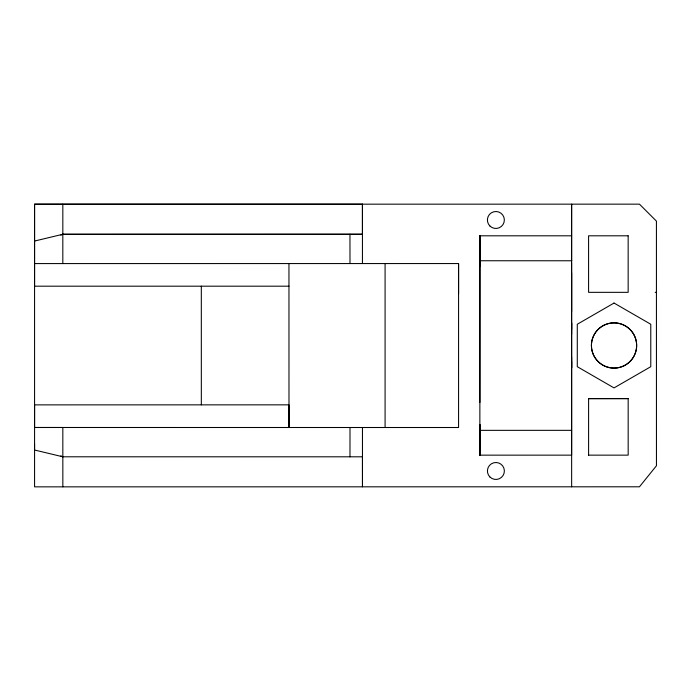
<?xml version="1.0" encoding="UTF-8"?>
<svg xmlns="http://www.w3.org/2000/svg" width="691" height="691" viewBox="0 0 691 691"><rect width="100%" height="100%" fill="white"/><g stroke="black" fill="none" stroke-linecap="round" stroke-linejoin="round"><path stroke-width="1.04" d="M34.55 263.582L458.574 263.556L458.574 427.513L34.567 427.487L34.576 404.874L288.968 404.848L288.993 427.479L288.959 286.186L34.559 286.186L34.567 204.191L639.469 204.156L656.424 221.111L656.45 465.743L639.46 486.801L34.576 486.853L34.567 204.191L362.438 204.208L362.438 263.556M62.821 263.582L62.821 234.275L362.455 234.249L62.821 234.275L34.55 241.055M62.829 234.24L62.829 204.216M349.974 456.82L350.009 427.513M362.464 456.725L362.473 486.835L362.455 427.513M385.086 427.522L385.086 263.573M479.865 266.337L479.9 235.804L479.856 402.507M479.865 443.847L479.865 447.803M479.865 435.935L479.865 431.979M571.604 260.533L571.621 204.156L571.621 455.144L479.865 455.153L479.9 235.804M571.621 356.781L571.621 368.087L571.612 361.462M571.612 334.168L571.612 322.861L571.621 329.477M571.621 311.555L571.621 272.79M479.856 258.987L479.856 256.672M479.856 243.431L479.856 245.478M60.868 235.156L62.821 234.275M571.604 235.804L479.856 235.812M479.969 260.749L571.82 260.766M655.215 292.328L656.433 292.328M588.602 455.144L588.602 398.629L628.171 398.603L628.171 455.144L588.602 455.144M588.602 398.629L628.171 398.612M34.87 427.496L62.829 427.487L62.846 486.844M479.96 430.346L571.612 430.338M34.567 443.968L34.567 450.014L62.829 456.794L362.473 456.811M60.886 455.913L62.829 456.794M362.43 204.173L362.447 234.232M288.95 263.547L288.959 286.186M349.957 234.24L350 263.556M571.604 262.684L571.647 486.81M458.574 263.565L458.582 293.692M201.314 286.186L201.331 404.857M614.031 303.055L577.287 324.26L577.287 366.696L614.031 387.91L650.784 366.696L650.775 324.26L614.031 303.047M628.162 235.804L588.585 235.804L588.594 292.336L628.154 292.336L628.162 235.804M479.874 424.62L479.865 455.153L479.874 424.62M489.902 476.98A8.482 8.482 0 0 0 504.085 473.18A8.482 8.482 0 0 0 493.702 462.797A8.482 8.482 0 0 0 489.902 476.98M489.884 225.983A8.482 8.482 0 0 0 504.067 222.182A8.482 8.482 0 0 0 493.676 211.8A8.482 8.482 0 0 0 489.884 225.983M598.052 361.471A22.613 22.613 0 0 0 635.884 351.33A22.613 22.613 0 0 0 608.184 323.638A22.613 22.613 0 0 0 598.043 361.471A22.613 22.613 0 0 0 635.875 351.33A22.613 22.613 0 0 0 608.175 323.638A22.613 22.613 0 0 0 598.052 361.471"/></g></svg>
